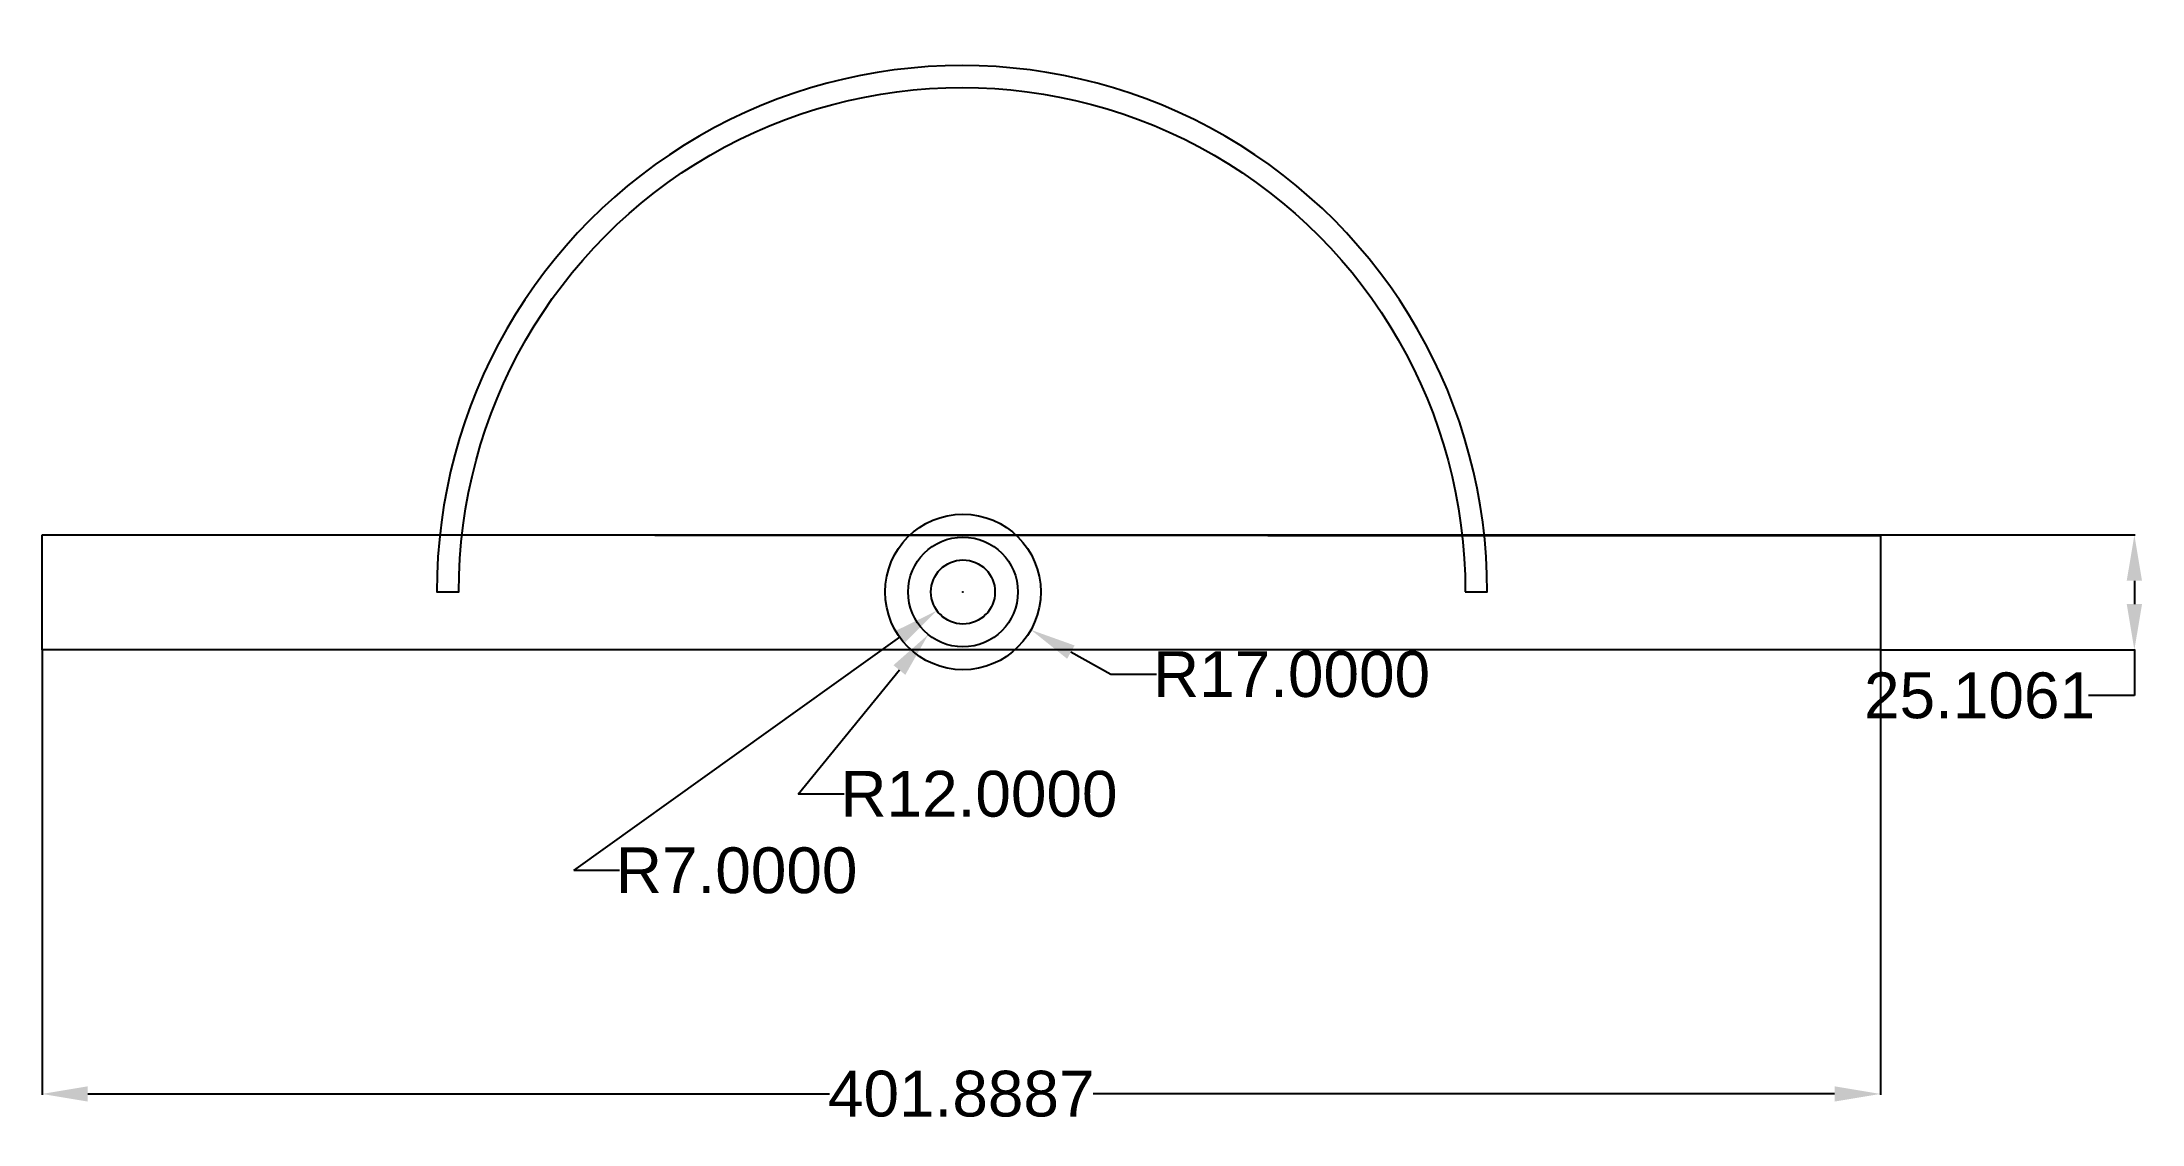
# Model space of a CAD drawing. Header units: inches. Extents: x 280 to 739, y 210 to 799.
# Drawn here: x 280.2 to 739.3, y 209.6 to 446 of the extents above; entities outside this region: 1.
import ezdxf

# ---------------------------------------------------------------- set-up
doc = ezdxf.new("R2010")
doc.units = ezdxf.units.IN
doc.header["$MEASUREMENT"] = 0
doc.styles.get("Standard").update_dxf_attribs({"font": 'arial.ttf'})
doc.dimstyles.get("Standard").update_dxf_attribs({"dimtxt": 0.18, "dimasz": 0.18, "dimexe": 0.18, "dimexo": 0.0625, "dimgap": 0.09, "dimtad": 0, "dimtih": 1, "dimtoh": 1, "dimdec": 4, "dimzin": 0, "dimdsep": 46, "dimtxsty": 'Standard', "dimcen": 0.09, "dimadec": 0, "dimazin": 0, "dimtfac": 1, "dimtdec": 4, "dimtofl": 0, "dimtmove": 0, "dimatfit": 3, "dimfxl": 1, "dimtolj": 1, "dimtzin": 0, "dimarcsym": 0})

# ---------------------------------------------------------------- blocks, each defined once
blk = doc.blocks.new('*D9')
at = {"color": 0, "lineweight": -2, "transparency": 16777216}
for p, q in [((481.56, 325.77), (481.56, 325.95)), ((481.47, 325.86), (481.65, 325.86)), ((513.88, 307.86), (505.14, 312.73)), ((523.88, 307.86), (513.88, 307.86))]:
    blk.add_line(p, q, dxfattribs=at)
at = {"color": 0, "transparency": 16777216}
blk.add_solid([(505.95, 314.18), (504.33, 311.27), (496.41, 317.59)], dxfattribs=at)
at = {"layer": 'Defpoints', "color": 0, "transparency": 16777216}
for p in [(481.56, 325.86, 0), (496.41, 317.59, -0.25)]:
    blk.add_point(p, dxfattribs=at)
at = {"color": 0, "transparency": 16777216, "insert": (553.38, 307.86), "char_height": 10, "attachment_point": 5}
blk.add_mtext('\\A1;R17.0000', dxfattribs=at)
blk = doc.blocks.new('*D10')
at = {"color": 0, "lineweight": -2, "transparency": 16777216}
for p, q in [((481.56, 325.77), (481.56, 325.95)), ((481.47, 325.86), (481.65, 325.86)), ((445.55, 281.71), (467.66, 308.82)), ((455.55, 281.71), (445.55, 281.71))]:
    blk.add_line(p, q, dxfattribs=at)
at = {"color": 0, "transparency": 16777216}
blk.add_solid([(466.36, 309.87), (468.95, 307.76), (473.98, 316.57)], dxfattribs=at)
at = {"layer": 'Defpoints', "color": 0, "transparency": 16777216}
for p in [(481.56, 325.86, 0), (473.98, 316.57, -0.28)]:
    blk.add_point(p, dxfattribs=at)
at = {"color": 0, "transparency": 16777216, "insert": (485.05, 281.71), "char_height": 10, "attachment_point": 5}
blk.add_mtext('\\A1;R12.0000', dxfattribs=at)
blk = doc.blocks.new('*D11')
at = {"color": 0, "lineweight": -2, "transparency": 16777216}
for p, q in [((481.56, 325.77), (481.56, 325.95)), ((481.47, 325.86), (481.65, 325.86)), ((396.47, 264.99), (467.73, 315.97)), ((406.47, 264.99), (396.47, 264.99))]:
    blk.add_line(p, q, dxfattribs=at)
at = {"color": 0, "transparency": 16777216}
blk.add_solid([(466.76, 317.33), (468.7, 314.62), (475.86, 321.79)], dxfattribs=at)
at = {"layer": 'Defpoints', "color": 0, "transparency": 16777216}
for p in [(475.86, 321.79, -0.12), (481.56, 325.86, 0)]:
    blk.add_point(p, dxfattribs=at)
at = {"color": 0, "transparency": 16777216, "insert": (432.08, 264.99), "char_height": 10, "attachment_point": 5}
blk.add_mtext('\\A1;R7.0000', dxfattribs=at)
blk = doc.blocks.new('*D12')
at = {"color": 0, "lineweight": -2, "transparency": 16777216}
for p, q in [((280.23, 313.33), (280.23, 216.01)), ((682.11, 313.15), (682.11, 216.01)), ((290.23, 216.19), (452.35, 216.19)), ((672.11, 216.19), (509.99, 216.19))]:
    blk.add_line(p, q, dxfattribs=at)
at = {"color": 0, "transparency": 16777216}
for points in [[(290.23, 217.86), (290.23, 214.53), (280.23, 216.19)], [(672.11, 217.86), (672.11, 214.53), (682.11, 216.19)]]:
    blk.add_solid(points, dxfattribs=at)
at = {"layer": 'Defpoints', "color": 0, "transparency": 16777216}
for p in [(280.23, 313.39, -0.37), (682.11, 313.21, -0.38), (280.23, 216.19)]:
    blk.add_point(p, dxfattribs=at)
at = {"color": 0, "transparency": 16777216, "insert": (481.17, 216.19), "char_height": 10, "attachment_point": 5}
blk.add_mtext('\\A1;401.8887', dxfattribs=at)
blk = doc.blocks.new('*D13')
at = {"color": 0, "lineweight": -2, "transparency": 16777216}
for p, q in [((682.18, 338.32), (737.81, 338.32)), ((737.63, 328.32), (737.63, 323.21)), ((682.18, 313.21), (737.81, 313.21)), ((737.63, 313.21), (737.63, 303.21)), ((737.63, 303.21), (727.63, 303.21))]:
    blk.add_line(p, q, dxfattribs=at)
at = {"color": 0, "transparency": 16777216}
for points in [[(735.96, 328.32), (739.3, 328.32), (737.63, 338.32)], [(735.96, 323.21), (739.3, 323.21), (737.63, 313.21)]]:
    blk.add_solid(points, dxfattribs=at)
at = {"layer": 'Defpoints', "color": 0, "transparency": 16777216}
for p in [(682.11, 338.32, 0.38), (682.11, 313.21, -0.38), (737.63, 313.21)]:
    blk.add_point(p, dxfattribs=at)
at = {"color": 0, "transparency": 16777216, "insert": (703.78, 303.21), "char_height": 10, "attachment_point": 5}
blk.add_mtext('\\A1;25.1061', dxfattribs=at)

msp = doc.modelspace()

# ---------------------------------------------------------------- linework, layer by layer
at = {"extrusion": (0, -0.03024, 0.999543)}
for p, q in [((280.22535, 338.32072, 0.37978), (682.11403, 338.14319, 0.3744)), ((280.22535, 313.39213, -0.3744), (682.11403, 313.21459, -0.37978))]:
    msp.add_line(p, q, dxfattribs=at)
at = {"extrusion": (0, -0.03024, 0.999543), "elevation": -9.85115}
msp.add_lwpolyline([(591.35915, 325.71518), (596.16388, 325.71518, 1.002311586), (366.55506, 325.71518), (371.35979, 325.71518, -1.002412676)], format="xyb", close=True, dxfattribs=at)
msp.add_lwpolyline([(280.22535, 338.17748), (682.11403, 338.17748), (682.11403, 313.05987), (280.22535, 313.05987)], close=True, dxfattribs=at)
at = {"extrusion": (0, -0.03024, 0.999543)}
for radius in [17, 12, 7]:
    msp.add_circle((481.55632, 325.71518, -9.85115), radius, dxfattribs=at)
at = {"extrusion": (0, -1, 0)}
msp.add_arc((477.02451, 0.8514, -799.15057), 110.03428, 359.8801856, 180.1203922, dxfattribs=at)

# ---------------------------------------------------------------- dimensions: what is measured, and where the dimension line sits
dim = msp.add_linear_dim(base=(737.63016, 313.21459), p1=(682.11403, 338.32072, 0.37978), p2=(682.11403, 313.21459, -0.37978), angle=90, dimstyle='Standard', override={"dimtxt": 10, "dimasz": 10})
dim.commit()
dim.dimension.update_dxf_attribs({"geometry": '*D13', "text_midpoint": (703.77822, 303.21459)})
for mpoint, picture, middle in [((475.86405, 321.7919, -0.12028), '*D11', (432.08155, 264.99126)), ((473.97536, 316.56627, -0.27838), '*D10', (485.05282, 281.70678))]:
    dim = msp.add_radius_dim(center=(481.55632, 325.86412, 0.00292), mpoint=mpoint, dimstyle='Standard', override={"dimtxt": 10, "dimasz": 10})
    dim.commit()
    dim.dimension.update_dxf_attribs({"geometry": picture, "text_midpoint": middle, "dimtype": 164})
dim = msp.add_radius_dim(center=(481.55632, 325.86412, 0.00292), mpoint=(496.4059, 317.59204, -0.24734), dimstyle='Standard', override={"dimtxt": 10, "dimasz": 10})
dim.commit()
dim.dimension.update_dxf_attribs({"geometry": '*D9', "text_midpoint": (553.37786, 307.85914)})
dim = msp.add_linear_dim(base=(280.22535, 216.19186), p1=(682.11403, 313.21459, -0.37978), p2=(280.22535, 313.39213, -0.3744), dimstyle='Standard', override={"dimtxt": 10, "dimasz": 10})
dim.commit()
dim.dimension.update_dxf_attribs({"geometry": '*D12', "text_midpoint": (481.16969, 216.19186)})

doc.saveas('drawing.dxf')
